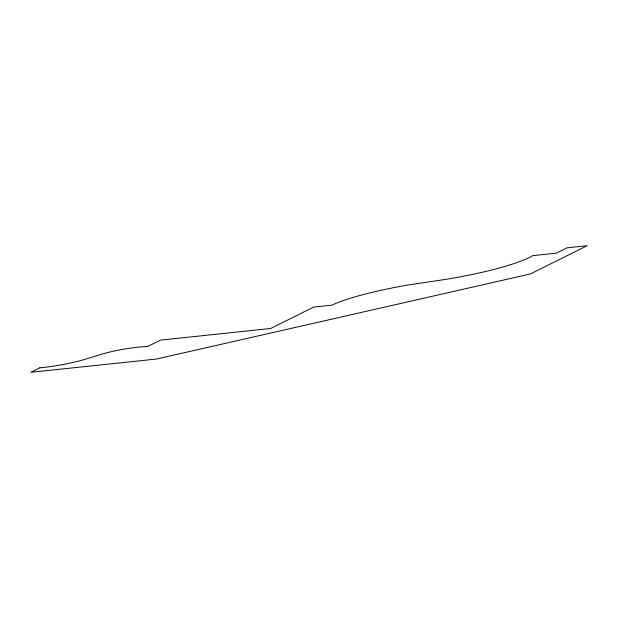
<?xml version="1.0" encoding="UTF-8"?>
<svg xmlns="http://www.w3.org/2000/svg" width="618" height="618" viewBox="0 0 618 618"><rect width="100%" height="100%" fill="white"/><g stroke="black" fill="none" stroke-linecap="round" stroke-linejoin="round"><path stroke-width="0.93" d="M39.861 367.818L30.9 372.283L156.431 359.05L530.399 273.944L587.1 245.717L567.123 247.826L556.378 253.171L532.608 255.682A83.855 12.252 -10.2 0 1 438.85 280.41L418.834 283.353A81.143 11.85 -10.2 0 0 331.997 305.168L313.643 307.1L270.653 328.498L160.502 340.109L147.609 346.528A35.18 5.137 -10.2 0 0 100.325 354.593L85.477 359.158A39.815 5.817 -10.2 0 1 39.861 367.818"/></g></svg>
